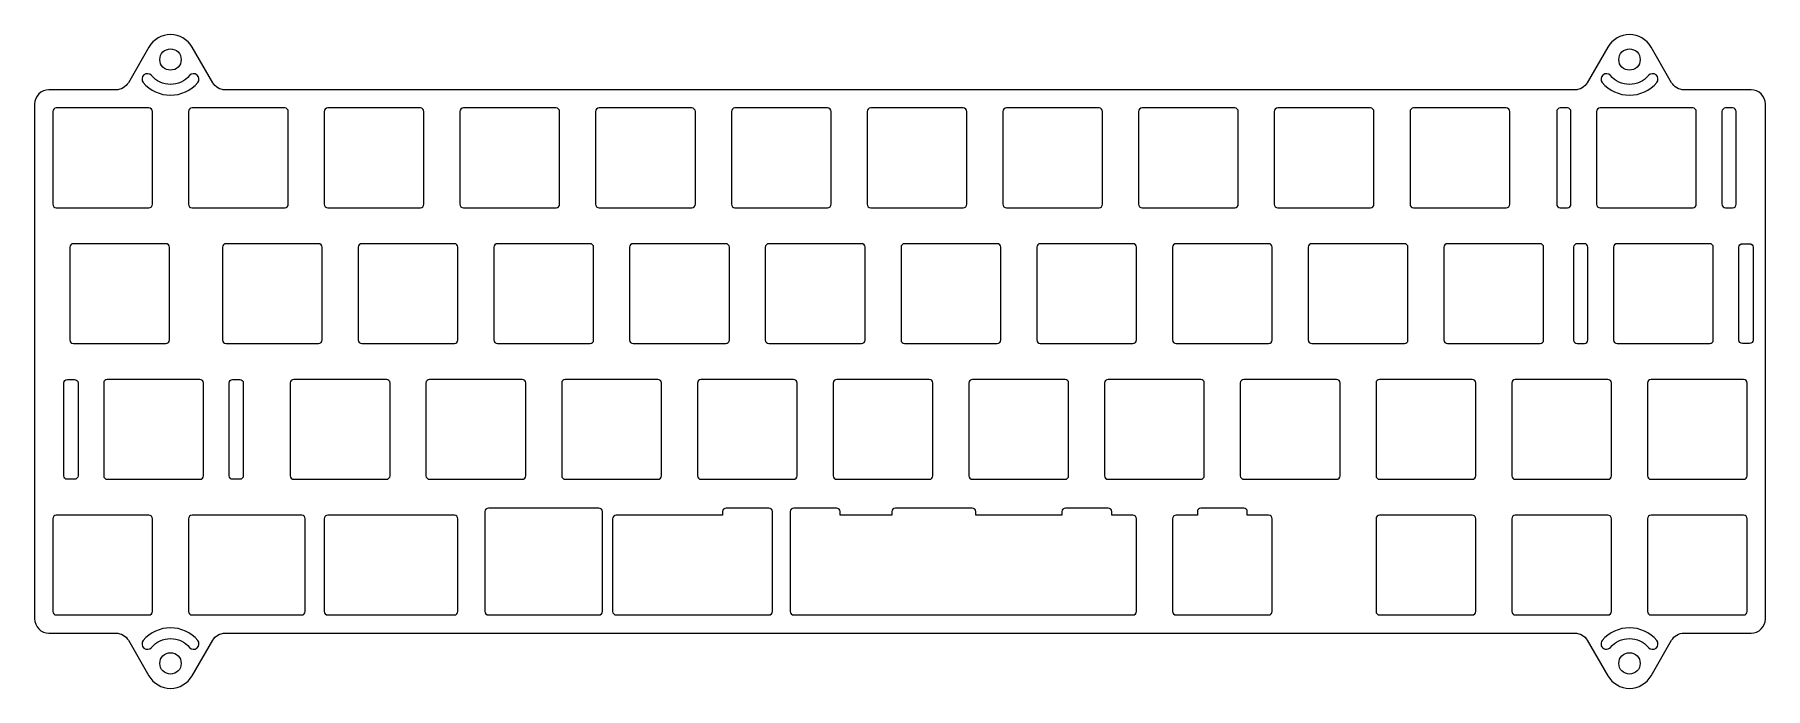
# Model space of a CAD drawing. Header units: feet. Extents: x 0 to 243, y -84 to 8.
import ezdxf

# ---------------------------------------------------------------- set-up
doc = ezdxf.new("R2010")
doc.units = ezdxf.units.FT
doc.header["$MEASUREMENT"] = 0
doc.layers.get('0').update_dxf_attribs({"linetype": 'CONTINUOUS'})

msp = doc.modelspace()

# ---------------------------------------------------------------- linework, layer by layer
for points in [[(242.91, -74.22), (242.91, -1.97, 0.414214), (240.91, 0.03), (231.49, 0.03, -0.267949), (229.75, 1.03), (226.87, 6.03, 0.57735), (220.81, 6.03), (217.92, 1.03, -0.267949), (216.19, 0.03), (26.7, 0.03, -0.267949), (24.97, 1.03), (22.08, 6.03, 0.57735), (16.02, 6.03), (13.13, 1.03, -0.267949), (11.4, 0.03), (1.97, 0.03, 0.414214), (-0.02, -1.97), (-0.02, -74.22, 0.414214), (1.97, -76.23), (11.4, -76.23, -0.267949), (13.13, -77.22), (16.02, -82.22, 0.57735), (22.08, -82.22), (24.97, -77.22, -0.267949), (26.7, -76.23), (216.19, -76.23, -0.267949), (217.92, -77.22), (220.81, -82.22, 0.57735), (226.87, -82.22), (229.75, -77.22, -0.267949), (231.49, -76.23), (240.91, -76.23, 0.414214)], [(22.87, 1.05, 1), (21.73, 2.02, -0.464564), (16.38, 2.02, 1), (15.23, 1.05, 0.464564)], [(227.66, 1.05, 1), (226.51, 2.02, -0.464564), (221.16, 2.02, 1), (220.02, 1.05, 0.464564)], [(3.02, -2.52, 0.414214), (2.52, -3.02), (2.52, -16.02, 0.414214), (3.02, -16.52), (16.02, -16.52, 0.414214), (16.52, -16.02), (16.52, -3.02, 0.414214), (16.02, -2.52)], [(22.07, -2.52, 0.414214), (21.57, -3.02), (21.57, -16.02, 0.414214), (22.07, -16.52), (35.08, -16.52, 0.414214), (35.58, -16.02), (35.58, -3.02, 0.414214), (35.08, -2.52)], [(41.12, -2.52, 0.414214), (40.62, -3.02), (40.62, -16.02, 0.414214), (41.12, -16.52), (54.12, -16.52, 0.414214), (54.62, -16.02), (54.62, -3.02, 0.414214), (54.12, -2.52)], [(60.17, -2.52, 0.414214), (59.67, -3.02), (59.67, -16.02, 0.414214), (60.17, -16.52), (73.17, -16.52, 0.414214), (73.67, -16.02), (73.67, -3.02, 0.414214), (73.17, -2.52)], [(79.22, -2.52, 0.414214), (78.72, -3.02), (78.72, -16.02, 0.414214), (79.22, -16.52), (92.22, -16.52, 0.414214), (92.72, -16.02), (92.72, -3.02, 0.414214), (92.22, -2.52)], [(98.28, -2.52, 0.414214), (97.78, -3.02), (97.78, -16.02, 0.414214), (98.28, -16.52), (111.28, -16.52, 0.414214), (111.78, -16.02), (111.78, -3.02, 0.414214), (111.28, -2.52)], [(117.33, -2.52, 0.414214), (116.83, -3.02), (116.83, -16.02, 0.414214), (117.33, -16.52), (130.32, -16.52, 0.414214), (130.82, -16.02), (130.82, -3.02, 0.414214), (130.32, -2.52)], [(136.38, -2.52, 0.414214), (135.88, -3.02), (135.88, -16.02, 0.414214), (136.38, -16.52), (149.38, -16.52, 0.414214), (149.88, -16.02), (149.88, -3.02, 0.414214), (149.38, -2.52)], [(155.43, -2.52, 0.414214), (154.93, -3.02), (154.93, -16.02, 0.414214), (155.43, -16.52), (168.43, -16.52, 0.414214), (168.93, -16.02), (168.93, -3.02, 0.414214), (168.43, -2.52)], [(174.47, -2.52, 0.414214), (173.97, -3.02), (173.97, -16.02, 0.414214), (174.47, -16.52), (187.47, -16.52, 0.414214), (187.97, -16.02), (187.97, -3.02, 0.414214), (187.47, -2.52)], [(193.53, -2.52, 0.414214), (193.03, -3.02), (193.03, -16.02, 0.414214), (193.53, -16.52), (206.53, -16.52, 0.414214), (207.03, -16.02), (207.03, -3.02, 0.414214), (206.53, -2.52)], [(215.12, -16.52, 0.414214), (215.62, -16.02), (215.62, -3.02, 0.414214), (215.12, -2.52), (214.12, -2.52, 0.414214), (213.62, -3.02), (213.62, -16.02, 0.414214), (214.12, -16.52)], [(219.72, -2.52, 0.414214), (219.22, -3.02), (219.22, -16.02, 0.414214), (219.72, -16.52), (232.72, -16.52, 0.414214), (233.22, -16.02), (233.22, -3.02, 0.414214), (232.72, -2.52)], [(238.32, -16.52, 0.414214), (238.82, -16.02), (238.82, -3.02, 0.414214), (238.32, -2.52), (237.32, -2.52, 0.414214), (236.82, -3.02), (236.82, -16.02, 0.414214), (237.32, -16.52)], [(5.41, -21.57, 0.414214), (4.91, -22.07), (4.91, -35.08, 0.414214), (5.41, -35.58), (18.41, -35.58, 0.414214), (18.91, -35.08), (18.91, -22.07, 0.414214), (18.41, -21.57)], [(26.84, -21.57, 0.414214), (26.34, -22.07), (26.34, -35.08, 0.414214), (26.84, -35.58), (39.84, -35.58, 0.414214), (40.34, -35.08), (40.34, -22.07, 0.414214), (39.84, -21.57)], [(45.89, -21.57, 0.414214), (45.39, -22.07), (45.39, -35.08, 0.414214), (45.89, -35.58), (58.89, -35.58, 0.414214), (59.39, -35.08), (59.39, -22.07, 0.414214), (58.89, -21.57)], [(64.94, -21.57, 0.414214), (64.44, -22.07), (64.44, -35.08, 0.414214), (64.94, -35.58), (77.94, -35.58, 0.414214), (78.44, -35.08), (78.44, -22.07, 0.414214), (77.94, -21.57)], [(83.99, -21.57, 0.414214), (83.49, -22.07), (83.49, -35.08, 0.414214), (83.99, -35.58), (96.99, -35.58, 0.414214), (97.49, -35.08), (97.49, -22.07, 0.414214), (96.99, -21.57)], [(103.04, -21.57, 0.414214), (102.54, -22.07), (102.54, -35.08, 0.414214), (103.04, -35.58), (116.04, -35.58, 0.414214), (116.54, -35.08), (116.54, -22.07, 0.414214), (116.04, -21.57)], [(122.09, -21.57, 0.414214), (121.59, -22.07), (121.59, -35.08, 0.414214), (122.09, -35.58), (135.09, -35.58, 0.414214), (135.59, -35.08), (135.59, -22.07, 0.414214), (135.09, -21.57)], [(141.14, -21.57, 0.414214), (140.64, -22.07), (140.64, -35.08, 0.414214), (141.14, -35.58), (154.14, -35.58, 0.414214), (154.64, -35.08), (154.64, -22.07, 0.414214), (154.14, -21.57)], [(160.19, -21.57, 0.414214), (159.69, -22.07), (159.69, -35.08, 0.414214), (160.19, -35.58), (173.19, -35.58, 0.414214), (173.69, -35.08), (173.69, -22.07, 0.414214), (173.19, -21.57)], [(179.24, -21.57, 0.414214), (178.74, -22.07), (178.74, -35.08, 0.414214), (179.24, -35.58), (192.24, -35.58, 0.414214), (192.74, -35.08), (192.74, -22.07, 0.414214), (192.24, -21.57)], [(198.29, -21.57, 0.414214), (197.79, -22.07), (197.79, -35.08, 0.414214), (198.29, -35.58), (211.29, -35.58, 0.414214), (211.79, -35.08), (211.79, -22.07, 0.414214), (211.29, -21.57)], [(216, -35.08, 0.414214), (216.5, -35.58), (217.5, -35.58, 0.414214), (218, -35.08), (218, -22.07, 0.414214), (217.5, -21.57), (216.5, -21.57, 0.414214), (216, -22.07)], [(222.1, -21.57, 0.414214), (221.6, -22.07), (221.6, -35.08, 0.414214), (222.1, -35.58), (235.1, -35.58, 0.414214), (235.6, -35.08), (235.6, -22.07, 0.414214), (235.1, -21.57)], [(240.7, -35.58), (239.7, -35.58, -0.414214), (239.2, -35.08), (239.2, -22.07, -0.414214), (239.7, -21.57), (240.7, -21.57, -0.414214), (241.2, -22.07), (241.2, -35.08, -0.414214)], [(4.57, -40.62), (5.57, -40.62, -0.414214), (6.07, -41.12), (6.07, -54.13, -0.414214), (5.57, -54.63), (4.57, -54.63, -0.414214), (4.07, -54.13), (4.07, -41.12, -0.414214)], [(10.17, -40.62, 0.414214), (9.67, -41.12), (9.67, -54.13, 0.414214), (10.17, -54.63), (23.17, -54.63, 0.414214), (23.67, -54.13), (23.67, -41.12, 0.414214), (23.17, -40.62)], [(27.27, -54.13), (27.27, -41.12, -0.414214), (27.77, -40.62), (28.77, -40.62, -0.414214), (29.27, -41.12), (29.27, -54.13, -0.414214), (28.77, -54.63), (27.77, -54.63, -0.414214)], [(36.36, -40.62, 0.414214), (35.86, -41.12), (35.86, -54.13, 0.414214), (36.36, -54.63), (49.36, -54.63, 0.414214), (49.86, -54.13), (49.86, -41.12, 0.414214), (49.36, -40.62)], [(55.41, -40.62, 0.414214), (54.91, -41.12), (54.91, -54.13, 0.414214), (55.41, -54.63), (68.41, -54.63, 0.414214), (68.91, -54.13), (68.91, -41.12, 0.414214), (68.41, -40.62)], [(74.46, -40.62, 0.414214), (73.96, -41.12), (73.96, -54.13, 0.414214), (74.46, -54.63), (87.46, -54.63, 0.414214), (87.96, -54.13), (87.96, -41.12, 0.414214), (87.46, -40.62)], [(93.51, -40.62, 0.414214), (93.01, -41.12), (93.01, -54.13, 0.414214), (93.51, -54.63), (106.51, -54.63, 0.414214), (107.01, -54.13), (107.01, -41.12, 0.414214), (106.51, -40.62)], [(112.56, -40.62, 0.414214), (112.06, -41.12), (112.06, -54.13, 0.414214), (112.56, -54.63), (125.56, -54.63, 0.414214), (126.06, -54.13), (126.06, -41.12, 0.414214), (125.56, -40.62)], [(131.61, -40.62, 0.414214), (131.11, -41.12), (131.11, -54.13, 0.414214), (131.61, -54.63), (144.61, -54.63, 0.414214), (145.11, -54.13), (145.11, -41.12, 0.414214), (144.61, -40.62)], [(150.66, -40.62, 0.414214), (150.16, -41.12), (150.16, -54.13, 0.414214), (150.66, -54.63), (163.66, -54.63, 0.414214), (164.16, -54.13), (164.16, -41.12, 0.414214), (163.66, -40.62)], [(169.71, -40.62, 0.414214), (169.21, -41.12), (169.21, -54.13, 0.414214), (169.71, -54.63), (182.71, -54.63, 0.414214), (183.21, -54.13), (183.21, -41.12, 0.414214), (182.71, -40.62)], [(188.76, -40.62, 0.414214), (188.26, -41.12), (188.26, -54.13, 0.414214), (188.76, -54.63), (201.76, -54.63, 0.414214), (202.26, -54.13), (202.26, -41.12, 0.414214), (201.76, -40.62)], [(207.81, -40.62, 0.414214), (207.31, -41.12), (207.31, -54.13, 0.414214), (207.81, -54.63), (220.81, -54.63, 0.414214), (221.31, -54.13), (221.31, -41.12, 0.414214), (220.81, -40.62)], [(226.86, -40.62, 0.414214), (226.36, -41.12), (226.36, -54.13, 0.414214), (226.86, -54.63), (239.86, -54.63, 0.414214), (240.36, -54.13), (240.36, -41.12, 0.414214), (239.86, -40.62)], [(3.02, -59.67, 0.414214), (2.52, -60.17), (2.52, -73.17, 0.414214), (3.02, -73.67), (16.02, -73.67, 0.414214), (16.52, -73.17), (16.52, -60.17, 0.414214), (16.02, -59.67)], [(37.96, -73.17), (37.96, -60.17, 0.414214), (37.46, -59.67), (22.07, -59.67, 0.414214), (21.57, -60.17), (21.57, -73.17, 0.414214), (22.07, -73.67), (37.46, -73.67, 0.414214)], [(59.39, -73.17), (59.39, -60.17, 0.414214), (58.89, -59.67), (41.12, -59.67, 0.414214), (40.62, -60.17), (40.62, -73.17, 0.414214), (41.12, -73.67), (58.89, -73.67, 0.414214)], [(79.17, -73.67, 0.414214), (79.67, -73.17), (79.67, -59.17, 0.414214), (79.17, -58.67), (63.68, -58.67, 0.414214), (63.18, -59.17), (63.18, -73.17, 0.414214), (63.68, -73.67)], [(103.04, -58.67), (97.04, -58.67, 0.414214), (96.54, -59.17), (96.54, -59.67), (81.61, -59.67, 0.414214), (81.11, -60.17), (81.11, -73.17, 0.414214), (81.61, -73.67), (96.99, -73.67, 0.014196), (97.02, -73.67, 0.014196), (97.04, -73.67), (103.04, -73.67, 0.414214), (103.54, -73.17), (103.54, -59.17, 0.414214)], [(106.04, -59.17), (106.04, -73.17, 0.414214), (106.54, -73.67), (154.14, -73.67, 0.414214), (154.64, -73.17), (154.64, -60.17, 0.414214), (154.14, -59.67), (151.17, -59.67), (151.17, -59.17, 0.414214), (150.67, -58.67), (144.67, -58.67, 0.414214), (144.17, -59.17), (144.17, -59.67), (132.09, -59.67), (132.09, -59.17, 0.414214), (131.59, -58.67), (120.79, -58.67, 0.414214), (120.29, -59.17), (120.29, -59.67), (113.04, -59.67), (113.04, -59.17, 0.414214), (112.54, -58.67), (106.54, -58.67, 0.414214)], [(188.76, -59.67, 0.414214), (188.26, -60.17), (188.26, -73.17, 0.414214), (188.76, -73.67), (201.76, -73.67, 0.414214), (202.26, -73.17), (202.26, -60.17, 0.414214), (201.76, -59.67)], [(207.81, -59.67, 0.414214), (207.31, -60.17), (207.31, -73.17, 0.414214), (207.81, -73.67), (220.81, -73.67, 0.414214), (221.31, -73.17), (221.31, -60.17, 0.414214), (220.81, -59.67)], [(226.86, -59.67, 0.414214), (226.36, -60.17), (226.36, -73.17, 0.414214), (226.86, -73.67), (239.86, -73.67, 0.414214), (240.36, -73.17), (240.36, -60.17, 0.414214), (239.86, -59.67)], [(21.73, -78.22, 1), (22.87, -77.25, 0.464564), (15.23, -77.25, 1), (16.38, -78.22, -0.464564)], [(227.66, -77.25, 0.464564), (220.02, -77.25, 1), (221.16, -78.22, -0.464564), (226.51, -78.22, 1)]]:
    msp.add_lwpolyline(points, format="xyb", close=True)
msp.add_lwpolyline([(169.69, -58.67), (163.68, -58.67, 0.414214), (163.18, -59.17), (163.18, -59.67), (160.19, -59.67, 0.414214), (159.69, -60.17), (159.69, -73.17, 0.414214), (160.19, -73.67), (173.19, -73.67, 0.414214), (173.69, -73.17), (173.69, -60.17, 0.414214), (173.19, -59.67), (170.19, -59.67), (170.19, -59.17, 0.414214), (169.69, -58.67)], format="xyb")
for centre in [(19.05, 4.28), (223.84, 4.28), (19.05, -80.47), (223.84, -80.47)]:
    msp.add_circle(centre, 1.5)

doc.saveas('drawing.dxf')
